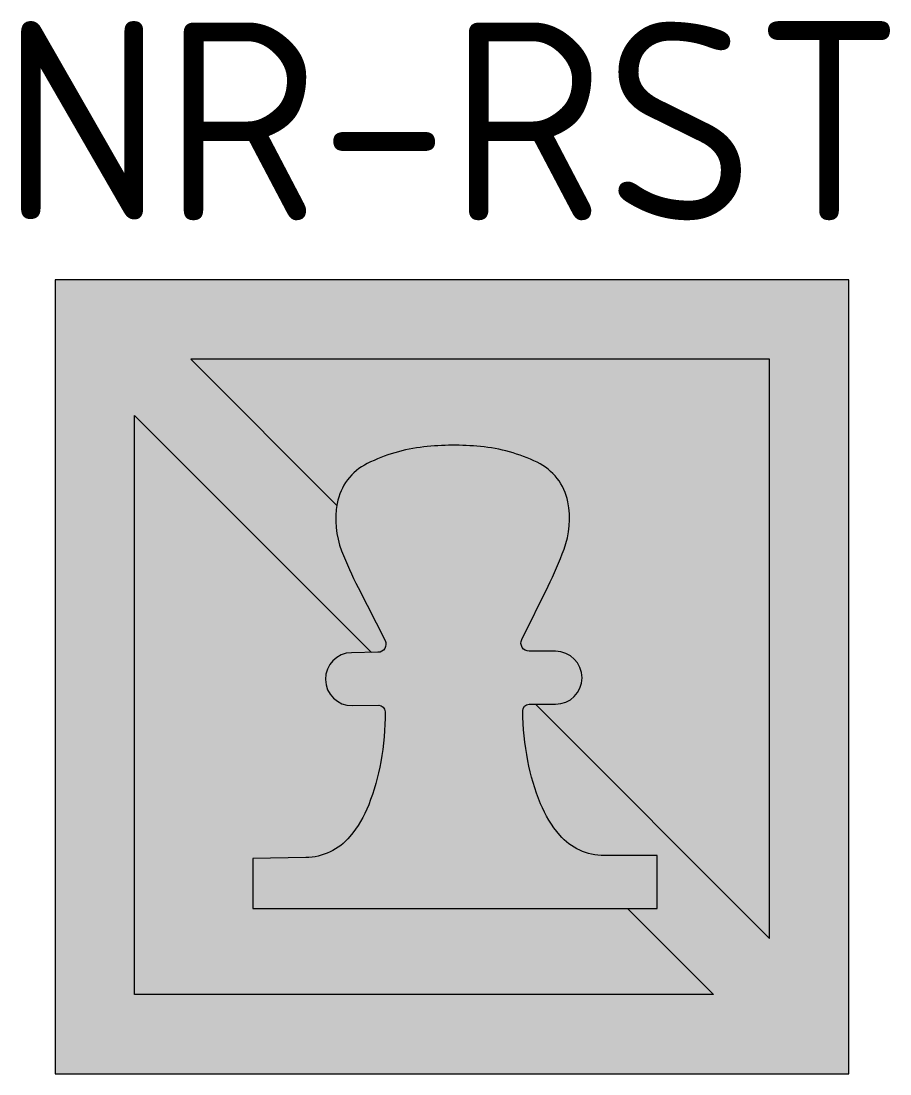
# Model space of a CAD drawing. Header units: metres. Extents: x -5.4 to 5.5, y 0 to 13.3.
import ezdxf
from ezdxf.enums import TextEntityAlignment as Align

# ---------------------------------------------------------------- set-up
doc = ezdxf.new("R2010")
doc.units = ezdxf.units.M
doc.styles.add('NLCS-ISO', font='NLCS-ISO.ttf')

msp = doc.modelspace()

# ---------------------------------------------------------------- hatches: boundary and pattern name
at = {"true_color": 0xbb1e10}
h = msp.add_hatch(color=22, dxfattribs=at)
h.dxf.hatch_style = 1
h.paths.add_polyline_path([(5, 10), (-5, 10), (-5, 0), (5, 0)])
h.paths.add_polyline_path([(4, 9), (4, 1.707106781192122), (1.051194848900194, 4.655911932291929), (0.9701760391035243, 4.655911932291929, 0.405687245134402), (0.8901337520073866, 4.571589953382472, 0.04452770610376262), (0.9534179406513021, 3.94357450011029, 0.0496147781754554), (1.113824833916857, 3.403230844962588, 0.08071260574698724), (1.355761832346965, 3.007555646829917, 0.2186166146667103), (1.916666666658712, 2.750000000000001), (2.583333333328482, 2.75), (2.583333333328483, 2.083333333313931), (2.209559885493945, 2.083333333313931), (3.292893218807877, 1), (-4, 1), (-4, 8.292893218807874), (-1.015405739590172, 5.308298958398048), (-0.9342389614552786, 5.309420607576896, 0.562968153580044), (-0.8453223277967865, 5.460660535058112), (-1.184640072426172, 6.124558996133368, -0.02580906945326846), (-1.39189425667603, 6.587563263063487, -0.1327113147777268), (-1.452397087866871, 7.159503869058995), (-3.292893218807875, 9)], flags=16)
at = {"true_color": 0xf1f0ea}
h = msp.add_hatch(color=7, dxfattribs=at)
h.dxf.hatch_style = 1
h.paths.add_polyline_path([(1.457999971695244, 7.205010062840302, -0.1386696181711812), (1.410126588986406, 6.606922996256547, -0.0258090694676183), (1.209289867390618, 6.141099145787164), (0.8772235449141579, 5.468617207487112, 0.5488861688663418), (0.9701760391000038, 5.322578598977998), (1.303509372432018, 5.322578598977998, -1), (1.303509372432018, 4.655911932291929), (1.051194848900195, 4.655911932291929), (4, 1.707106781192125), (4, 9), (-3.292893218807877, 9), (-1.452245215816115, 7.159351997008239, -0.2464862975064677), (-1.068745321580405, 7.687221626714767, -0.087367514971793), (-0.3568974907409013, 7.895676803661734, -0.02592343520592705), (0, 7.916666666686069, -0.02592343524391862), (0.3571534510249128, 7.90061032708334, -0.08736751491033101), (1.071813702601071, 7.702011185312704, -0.2367138677966382)])
h.paths.add_polyline_path([(-1.267540471628102, 5.304814691538523), (-1.01540573959017, 5.308298958398048), (-4.000000000000002, 8.292893218807876), (-4, 1), (3.292893218807876, 0.9999999999999991), (2.209559885493945, 2.083333333313931), (-2.511695005305228, 2.083333333313931), (-2.511695005305228, 2.714797410706524), (-1.845091985092833, 2.724009242723421, 0.2186166146589003), (-1.287799539203757, 2.989290742460773, 0.08071260576709155), (-1.051352978521404, 3.388271190248501, 0.04961477810932452), (-0.8984277318768283, 3.930779720282781, 0.04452770615212292), (-0.8438273441133668, 4.559609662736409, 0.4295462657052846), (-0.9318048778214463, 4.642723925140309), (-1.258328639611332, 4.638211671320782, -1)])
at = {"true_color": 0x0e0e10}
h = msp.add_hatch(color=168, dxfattribs=at)
h.dxf.hatch_style = 1
edge = h.paths.add_edge_path()
edge.add_line((-2.511695005305228, 2.083333333313931), (2.583333333328483, 2.083333333313931))
edge.add_line((2.583333333328483, 2.083333333313931), (2.583333333328483, 2.75))
edge.add_line((2.583333333328483, 2.75), (1.916666666671517, 2.75))
edge.add_arc((1.916666666658712, 3.489547257179405), 0.7395472571794048, 220.6728253610496, 270.00000000099203, ccw=False)
edge.add_arc((2.452377496822037, 3.949889386390885), 1.445876478917567, 202.2148709168211, 220.6728253606474, ccw=False)
edge.add_arc((3.749614236913501, 4.479674701438913), 2.847124365582759, 190.8533178752127, 202.214870916317, ccw=False)
edge.add_arc((4.440766220213313, 4.612185683550936), 3.550864533826378, 180.6550558758152, 190.8533178746801, ccw=False)
edge.add_arc((0.9735652368611389, 4.572543857250869), 0.08343693784824553, 92.32798773124608, 180.6550558757968, ccw=False)
edge.add_line((0.970176039103535, 4.655911932291929), (1.303509372432018, 4.655911932291929))
edge.add_arc((1.303509372432018, 4.989245265634963), 0.3333333333430346, 270, 450)
edge.add_line((1.303509372432018, 5.322578598977998), (0.970176039103535, 5.322578598977998))
edge.add_arc((0.9701760391000037, 5.425179690759757), 0.102601091781759, 154.9529028389134, 270.000000001972, ccw=False)
edge.add_line((0.877223544914159, 5.468617207487114), (1.209289867430925, 6.141099145868793))
edge.add_arc((-3.199496976099723, 8.318123613390364), 4.916994708546728, 333.7202002872885, 339.6338904814275)
edge.add_arc((0.3765383862483682, 6.990615231731857), 1.102508187907595, 339.6338904803041, 371.2132377181326)
edge.add_arc((0.7694221020275203, 7.068502637982913), 0.7019784609497194, 11.21323772102855, 64.48353314813924)
edge.add_arc((0.1505347844407615, 5.771937505943622), 2.138676986559667, 64.48353314352384, 84.4559785412896)
edge.add_arc((0.02383691963562293, 4.466642559626218), 3.450106453144865, 84.45597854160397, 90.39586191793566)
edge.add_arc((0.02383691966251275, 4.46664255961799), 3.450106453153278, 90.39586191838124, 96.33574529471292)
edge.add_arc((-0.12088508573698, 5.770062210748888), 2.138676986578334, 96.33574530036282, 116.3081906981286)
edge.add_arc((-0.7576289287144377, 7.057951931152966), 0.7019784609675516, 116.3081906936306, 169.5784861207413)
edge.add_arc((-0.3637064929047293, 6.985500728951402), 1.102508187872691, 169.5784861212376, 201.1578333590661)
edge.add_arc((3.193644289977413, 8.362295129443199), 4.916994708192006, 201.1578333596829, 207.071523553822)
edge.add_line((-1.184640072358889, 6.124558996001724), (-0.8433132661157288, 5.456729667959735))
edge.add_arc((-0.935656677497545, 5.412011904063269), 0.1026010917755332, -89.2082761668496, 25.83882099620888, ccw=False)
edge.add_line((-0.9342389614757849, 5.309420607576612), (-1.267540471599204, 5.304814691538922))
edge.add_arc((-1.262934555590618, 4.971513181430055), 0.3333333333213613, 90.79172383963595, 270.7917238396359)
edge.add_line((-1.258328639582032, 4.638211671321187), (-0.9250271294586128, 4.642817587300669))
edge.add_arc((-0.9272640445930538, 4.559410640302548), 0.08343693784449539, 0.1366679660582122, 88.46373611060858, ccw=False)
edge.add_arc((-4.394681775970859, 4.551139772541188), 3.550864533501935, -10.061594036168913, 0.1366679626959808, ccw=False)
edge.add_arc((-3.701764773678112, 4.42819160506486), 2.847124365576191, 338.5768529249481, 349.93840596605247, ccw=False)
edge.add_arc((-2.397331440431618, 3.916381758953843), 1.445876479061909, 320.1188984794325, 338.57685292325885, ccw=False)
edge.add_arc((-1.855310862745882, 3.463485895598552), 0.739547257183674, 270.79172384116, 320.1188984811024, ccw=False)
edge.add_line((-1.845091985072941, 2.724009242723696), (-2.511695005305228, 2.714797410706524))
edge.add_line((-2.511695005305228, 2.714797410706524), (-2.511695005305228, 2.083333333313931))

# ---------------------------------------------------------------- linework, layer by layer
at = {"color": 22}
msp.add_lwpolyline([(-5, 0), (5, 0), (5, 10), (-5, 10)], close=True, dxfattribs=at)
for points in [[(1.051194848900195, 4.655911932291929), (4, 1.707106781192124), (4, 9), (-3.292893218807876, 9), (-1.452397087866871, 7.159503869058994)], [(2.209559885493945, 2.083333333313931), (3.292893218807876, 1), (-4, 1), (-4, 8.292893218807876), (-1.015405739590165, 5.308298958398041)]]:
    msp.add_lwpolyline(points, dxfattribs=at)
at = {"color": 168}
msp.add_lwpolyline([(-2.511695005305228, 2.083333333313931), (2.583333333328483, 2.083333333313931), (2.583333333328483, 2.75), (1.916666666671517, 2.75, -0.2186166146674817), (1.355761832353892, 3.007555646821856, -0.0807126057443391), (1.113824833926628, 3.403230844938662, -0.04961477816597652), (0.9534179406764451, 3.94357449997915, -0.04452770611318436), (0.8901337520073866, 4.5715899533825, -0.4056872451343405), (0.970176039103535, 4.655911932291929), (1.303509372432018, 4.655911932291929, 0.9999999999999999), (1.303509372432018, 5.322578598977998), (0.970176039103535, 5.322578598977998, -0.5488861688775455), (0.877223544914159, 5.468617207487114), (1.209289867430925, 6.141099145868793, 0.02580906946156874), (1.410126588976709, 6.606922996230423, 0.1386696181776213), (1.457999971695244, 7.205010062840302, 0.2367138678282962), (1.071813702525105, 7.702011185348965, 0.08736751489678017), (0.3571534510556376, 7.900610327080358, 0.02592343524615695), (0, 7.916666666686069, 0.02592343524615695), (-0.3568974912923295, 7.895676803600509, 0.08736751489678017), (-1.068745321506867, 7.687221626751125, 0.2367138678282962), (-1.448027285325225, 7.184931728173979, 0.1386696181776213), (-1.391894256681553, 6.587563263077755, 0.02580906946156874), (-1.184640072358889, 6.124558996001724), (-0.8433132661157288, 5.456729667959735, -0.5488861688775455), (-0.9342389614757849, 5.309420607576612), (-1.267540471599204, 5.304814691538922, 0.9999999999999999), (-1.258328639582032, 4.638211671321187), (-0.9250271294586128, 4.642817587300669, -0.4056872451343405), (-0.8438273441133788, 4.559609662741423, -0.04452770611318436), (-0.8984277317795204, 3.930779720831197, -0.04961477816597652), (-1.051352978553041, 3.38827119016787, -0.0807126057443391), (-1.287799539175467, 2.989290742494632, -0.2186166146674817), (-1.845091985072941, 2.724009242723696), (-2.511695005305228, 2.714797410706524)], format="xyb", close=True, dxfattribs=at)

# ---------------------------------------------------------------- texts
at = {"style": 'NLCS-ISO'}
msp.add_attdef('NR-RST', text='A.7', height=2.5, dxfattribs=at).set_placement((0, 10), align=Align.BOTTOM_CENTER)

doc.saveas('drawing.dxf')
